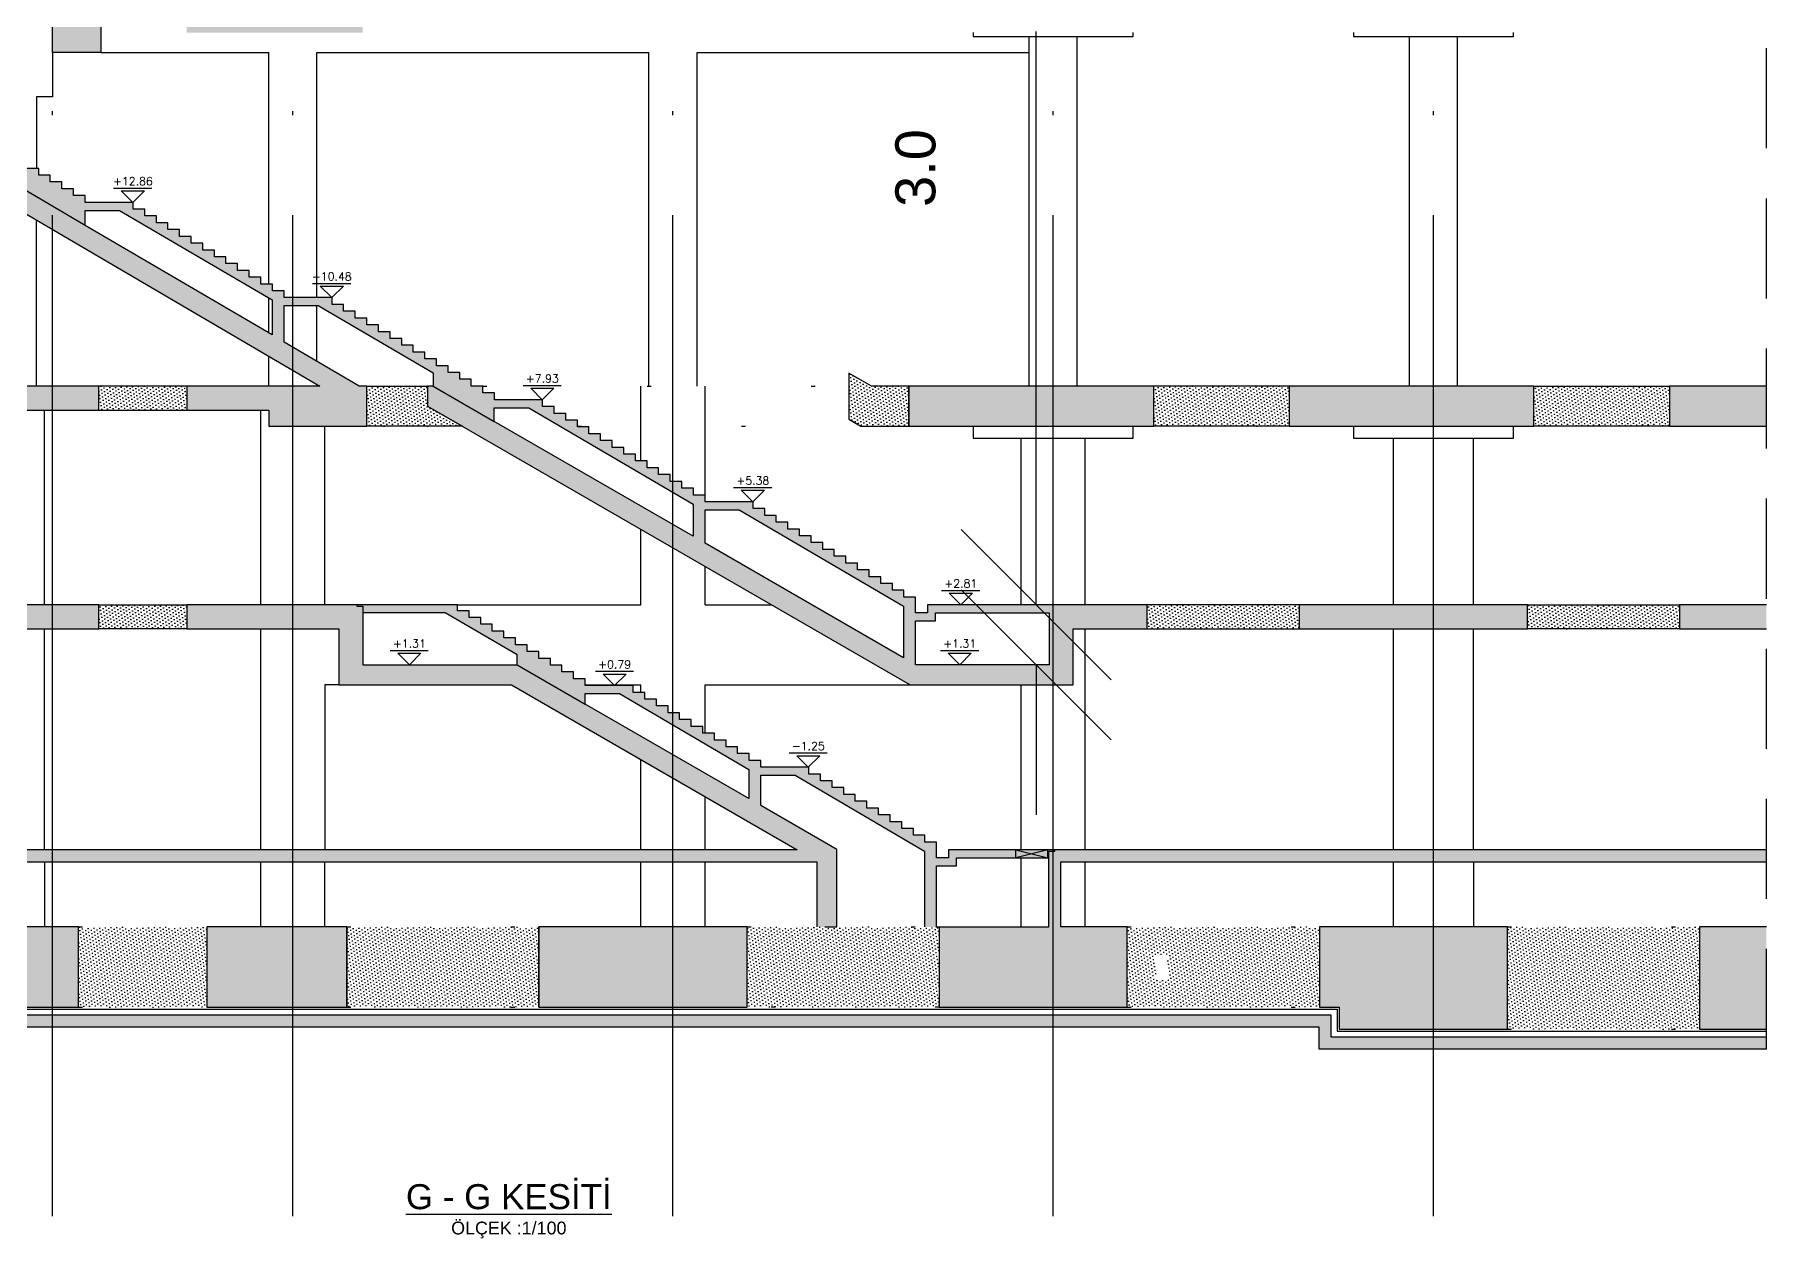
# Model space of a CAD drawing. Header units: millimetres. Extents: x 400408 to 401352, y 4543980 to 4544157.
# Drawn here: x 401145.41 to 401188.68, y 4544016.7 to 4544046.77 of the extents above; entities that cross this region are included whole.
import ezdxf
from ezdxf.enums import TextEntityAlignment as Align

# ---------------------------------------------------------------- set-up
doc = ezdxf.new("R2010")
doc.units = ezdxf.units.MM
for name, pattern in [('AKS', [3, 2.5, -0.25, 0, -0.25]), ('CIZGI', [0.4, 0.25, -0.15]), ('CONTINU', [0]), ('Dot', [4, 0, -4]), ('HIDDEN', [0.375, 0.25, -0.125])]:
    doc.linetypes.add(name, pattern=pattern)
for name, color, linetype in [('aks prota', 2, 'AKS'), ('görünüş prota', 4, 'Continuous'), ('kesik prota', 2, 'CIZGI'), ('kesit prota', 1, 'Continuous'), ('kesit tarama prota', 252, 'Continuous'), ('kot prota', 4, 'Continuous'), ('PRT-CST-rc_level', 6, 'Continuous'), ('PRT-CST-rc_levermark', 4, 'Continuous'), ('st_s_ölçü', 4, 'Continuous'), ('t35 prota', 3, 'Continuous'), ('temel prota', 6, 'Continuous'), ('tplan prota', 7, 'Continuous'), ('ölçü prota', 4, 'Continuous')]:
    doc.layers.add(name, color=color, linetype=linetype)
doc.styles.add('Arial', font='Arial.ttf')
doc.styles.add('OLCU', font='romanstw.shx')
doc.styles.get("Standard").update_dxf_attribs({"font": 'Arial.ttf'})
doc.dimstyles.new('1-100', dxfattribs={"dimscale": 0.5, "dimtxt": 2, "dimasz": 7.5, "dimexe": 3, "dimexo": 5, "dimgap": 5, "dimtad": 3, "dimdec": 1, "dimlfac": 2, "dimzin": 9, "dimdsep": 46, "dimtxsty": 'Standard', "dimblk": 'OBLIQUE', "dimcen": 0.09, "dimclrd": 3, "dimclre": 3, "dimclrt": 1, "dimadec": 3, "dimazin": 0, "dimtfac": 1, "dimtdec": 1, "dimtofl": 0, "dimtmove": 0, "dimatfit": 3, "dimfxl": 4, "dimtolj": 1, "dimtzin": 0, "dimarcsym": 0})
pattern_1 = [(36, (401030.68156, 4543716.28813), (-0.014547592, 0.087543451), [0, -0.079375])]
pattern_2 = [(36, (401010.08368, 4544181.22053), (-0.014547592, 0.08754345), [0, -0.079375])]

# ---------------------------------------------------------------- blocks, each defined once
blk = doc.blocks.new('KOTK5')
at = {"layer": 'PRT-CST-rc_levermark'}
blk.add_line((217, 160), (-213, 160), dxfattribs=at)
blk.add_lwpolyline([(130, 130), (-130, 130), (0, 0)], close=True, dxfattribs=at)
at = {"layer": 'PRT-CST-rc_level', "style": 'OLCU'}
blk.add_attdef('000.00', text='', height=90, dxfattribs=at).set_placement((0, 193), align=Align.CENTER)
blk = doc.blocks.new('_Oblique')
at = {"layer": 'st_s_ölçü', "lineweight": -2}
blk.add_line((-0.5, -0.5), (0.5, 0.5), dxfattribs=at)
blk = doc.blocks.new('*D19')
at = {"layer": 'DEFPOINTS', "color": 0, "transparency": 16777216}
for p in [(401170.439, 4544032.53), (401170.761, 4544032.53), (401170.761, 4544031.03)]:
    blk.add_point(p, dxfattribs=at)
at = {"layer": 'temel prota', "color": 3, "lineweight": -2, "transparency": 16777216}
for p, q in [((401170.439, 4544032.53), (401170.439, 4544046.846)), ((401170.439, 4544032.53), (401168.939, 4544032.53)), ((401170.439, 4544031.03), (401168.939, 4544031.03)), ((401170.439, 4544031.03), (401170.439, 4544027.28))]:
    blk.add_line(p, q, dxfattribs=at)
at = {"layer": 'temel prota', "color": 3, "lineweight": -2, "transparency": 16777216, "xscale": 3.75, "yscale": 3.75, "zscale": 3.75}
for p, rotation in [((401170.439, 4544032.53), 270), ((401170.439, 4544031.03), 90)]:
    blk.add_blockref('_Oblique', p, dxfattribs=dict(at, rotation=rotation))
at = {"layer": 'temel prota', "color": 1, "transparency": 16777216, "insert": (401167.428, 4544043.438), "char_height": 1, "attachment_point": 5, "rotation": 90}
blk.add_mtext('\\A1;3.0', dxfattribs=at)

msp = doc.modelspace()

# ---------------------------------------------------------------- hatches: boundary and pattern name
at = {"layer": 'kesit tarama prota'}
h = msp.add_hatch(color=256, dxfattribs=at)
h.dxf.hatch_style = 1
h.paths.add_polyline_path([(401132.615, 4544037.39), (401147.015, 4544037.39), (401147.015, 4544037.99), (401132.115, 4544037.99), (401132.115, 4544046.82), (401136.648, 4544046.82), (401136.648, 4544045.22), (401140.205, 4544045.22), (401152.538, 4544037.99), (401149.215, 4544037.99), (401149.215, 4544037.39), (401151.265, 4544037.39), (401151.265, 4544036.988), (401153.713, 4544036.988), (401153.713, 4544037.99), (401153.527, 4544037.99), (401151.646, 4544039.092), (401151.646, 4544040), (401152.502, 4544040), (401155.369, 4544038.319), (401155.369, 4544037.989), (401155.233, 4544037.989), (401155.233, 4544037.49), (401167.289, 4544030.53), (401171.361, 4544030.53), (401171.361, 4544031.93), (401173.215, 4544031.93), (401173.215, 4544032.53), (401167.726, 4544032.53), (401167.726, 4544032.33), (401167.426, 4544032.33), (401167.426, 4544032.72), (401167.136, 4544032.72), (401167.136, 4544032.89), (401166.846, 4544032.89), (401166.846, 4544033.06), (401166.556, 4544033.06), (401166.556, 4544033.23), (401166.266, 4544033.23), (401166.266, 4544033.4), (401165.976, 4544033.4), (401165.976, 4544033.57), (401165.686, 4544033.57), (401165.686, 4544033.74), (401165.396, 4544033.74), (401165.396, 4544033.91), (401165.106, 4544033.91), (401165.106, 4544034.08), (401164.816, 4544034.08), (401164.816, 4544034.25), (401164.526, 4544034.25), (401164.526, 4544034.42), (401164.236, 4544034.42), (401164.236, 4544034.59), (401163.946, 4544034.59), (401163.946, 4544034.76), (401163.656, 4544034.76), (401163.656, 4544034.93), (401163.366, 4544034.93), (401163.366, 4544035.1), (401162.166, 4544035.1), (401162.166, 4544035.27), (401161.876, 4544035.27), (401161.876, 4544035.44), (401161.586, 4544035.44), (401161.586, 4544035.61), (401161.296, 4544035.61), (401161.296, 4544035.78), (401161.006, 4544035.78), (401161.006, 4544035.95), (401160.716, 4544035.95), (401160.716, 4544036.12), (401160.426, 4544036.12), (401160.426, 4544036.29), (401160.136, 4544036.29), (401160.136, 4544036.46), (401159.846, 4544036.46), (401159.846, 4544036.63), (401159.556, 4544036.63), (401159.556, 4544036.8), (401159.266, 4544036.8), (401159.266, 4544036.97), (401158.976, 4544036.97), (401158.976, 4544037.14), (401158.686, 4544037.14), (401158.686, 4544037.31), (401158.396, 4544037.31), (401158.396, 4544037.48), (401158.106, 4544037.48), (401158.106, 4544037.65), (401156.906, 4544037.65), (401156.906, 4544037.82), (401156.616, 4544037.82), (401156.616, 4544037.99), (401156.326, 4544037.99), (401156.326, 4544038.16), (401156.036, 4544038.16), (401156.036, 4544038.33), (401155.746, 4544038.33), (401155.746, 4544038.5), (401155.456, 4544038.5), (401155.456, 4544038.67), (401155.166, 4544038.67), (401155.166, 4544038.84), (401154.876, 4544038.84), (401154.876, 4544039.01), (401154.586, 4544039.01), (401154.586, 4544039.18), (401154.296, 4544039.18), (401154.296, 4544039.35), (401154.006, 4544039.35), (401154.006, 4544039.52), (401153.716, 4544039.52), (401153.716, 4544039.69), (401153.426, 4544039.69), (401153.426, 4544039.86), (401153.136, 4544039.86), (401153.136, 4544040.03), (401152.846, 4544040.03), (401152.846, 4544040.2), (401151.646, 4544040.2), (401151.646, 4544040.37), (401151.356, 4544040.37), (401151.356, 4544040.54), (401151.066, 4544040.54), (401151.066, 4544040.71), (401150.776, 4544040.71), (401150.776, 4544040.88), (401150.486, 4544040.88), (401150.486, 4544041.05), (401150.196, 4544041.05), (401150.196, 4544041.22), (401149.906, 4544041.22), (401149.906, 4544041.39), (401149.616, 4544041.39), (401149.616, 4544041.56), (401149.326, 4544041.56), (401149.326, 4544041.73), (401149.036, 4544041.73), (401149.036, 4544041.9), (401148.746, 4544041.9), (401148.746, 4544042.07), (401148.456, 4544042.07), (401148.456, 4544042.24), (401148.166, 4544042.24), (401148.166, 4544042.41), (401147.876, 4544042.41), (401147.876, 4544042.58), (401146.676, 4544042.58), (401146.676, 4544042.75), (401146.386, 4544042.75), (401146.386, 4544042.92), (401146.096, 4544042.92), (401146.096, 4544043.09), (401145.806, 4544043.09), (401145.806, 4544043.26), (401145.516, 4544043.26), (401145.516, 4544043.43), (401145.226, 4544043.43), (401145.226, 4544043.6), (401144.936, 4544043.6), (401144.936, 4544043.77), (401144.646, 4544043.77), (401144.646, 4544043.94), (401144.356, 4544043.94), (401144.356, 4544044.11), (401144.066, 4544044.11), (401144.066, 4544044.28), (401143.776, 4544044.28), (401143.776, 4544044.45), (401143.486, 4544044.45), (401143.486, 4544044.62), (401143.196, 4544044.62), (401143.196, 4544044.79), (401142.906, 4544044.79), (401142.906, 4544044.96), (401141.706, 4544044.96), (401141.706, 4544045.13), (401141.416, 4544045.13), (401141.416, 4544045.3), (401141.126, 4544045.3), (401141.126, 4544045.47), (401140.836, 4544045.47), (401140.836, 4544045.64), (401140.546, 4544045.64), (401140.546, 4544045.81), (401140.256, 4544045.81), (401140.256, 4544045.98), (401139.966, 4544045.98), (401139.966, 4544046.15), (401139.676, 4544046.15), (401139.676, 4544046.32), (401139.386, 4544046.32), (401139.386, 4544046.49), (401139.096, 4544046.49), (401139.096, 4544046.66), (401138.806, 4544046.66), (401138.806, 4544046.83), (401138.516, 4544046.83), (401138.516, 4544047), (401138.226, 4544047), (401138.226, 4544047.17), (401137.936, 4544047.17), (401137.936, 4544047.32), (401132.115, 4544047.32), (401132.115, 4544053.28), (401147.015, 4544053.28), (401147.015, 4544053.78), (401130.215, 4544053.78), (401130.215, 4544053.28), (401130.615, 4544053.28), (401130.615, 4544022.48), (401146.515, 4544022.48), (401146.515, 4544024.48), (401132.615, 4544024.48), (401132.615, 4544026.11), (401164.957, 4544026.11), (401164.957, 4544024.48), (401165.457, 4544024.48), (401165.457, 4544026.418), (401163.561, 4544027.512), (401163.561, 4544028.27), (401164.417, 4544028.27), (401167.651, 4544026.374), (401167.651, 4544024.48), (401167.951, 4544024.48), (401167.951, 4544026.01), (401168.446, 4544026.01), (401168.446, 4544026.21), (401170.757, 4544026.21), (401170.757, 4544024.48), (401168.015, 4544024.48), (401168.015, 4544022.48), (401172.715, 4544022.48), (401172.715, 4544024.48), (401171.057, 4544024.48), (401171.057, 4544026.11), (401188.684, 4544026.11), (401188.684, 4544026.41), (401168.246, 4544026.41), (401168.246, 4544026.21), (401167.951, 4544026.21), (401167.951, 4544026.6), (401167.661, 4544026.6), (401167.661, 4544026.77), (401167.371, 4544026.77), (401167.371, 4544026.94), (401167.081, 4544026.94), (401167.081, 4544027.11), (401166.791, 4544027.11), (401166.791, 4544027.28), (401166.501, 4544027.28), (401166.501, 4544027.45), (401166.211, 4544027.45), (401166.211, 4544027.62), (401165.921, 4544027.62), (401165.921, 4544027.79), (401165.631, 4544027.79), (401165.631, 4544027.96), (401165.341, 4544027.96), (401165.341, 4544028.13), (401165.051, 4544028.13), (401165.051, 4544028.3), (401164.761, 4544028.3), (401164.761, 4544028.47), (401163.561, 4544028.47), (401163.561, 4544028.64), (401163.271, 4544028.64), (401163.271, 4544028.81), (401162.981, 4544028.81), (401162.981, 4544028.98), (401162.691, 4544028.98), (401162.691, 4544029.15), (401162.401, 4544029.15), (401162.401, 4544029.32), (401162.111, 4544029.32), (401162.111, 4544029.49), (401161.821, 4544029.49), (401161.821, 4544029.66), (401161.531, 4544029.66), (401161.531, 4544029.83), (401161.241, 4544029.83), (401161.241, 4544030), (401160.951, 4544030), (401160.951, 4544030.17), (401160.661, 4544030.17), (401160.661, 4544030.34), (401160.371, 4544030.34), (401160.371, 4544030.51), (401159.171, 4544030.51), (401159.171, 4544030.68), (401158.881, 4544030.68), (401158.881, 4544030.85), (401158.591, 4544030.85), (401158.591, 4544031.02), (401158.301, 4544031.02), (401158.301, 4544031.19), (401158.011, 4544031.19), (401158.011, 4544031.36), (401157.721, 4544031.36), (401157.721, 4544031.53), (401157.431, 4544031.53), (401157.431, 4544031.7), (401157.141, 4544031.7), (401157.141, 4544031.87), (401156.851, 4544031.87), (401156.851, 4544032.04), (401156.561, 4544032.04), (401156.561, 4544032.21), (401156.271, 4544032.21), (401156.271, 4544032.38), (401155.981, 4544032.38), (401155.981, 4544032.53), (401149.215, 4544032.53), (401149.215, 4544031.93), (401153.015, 4544031.93), (401153.015, 4544030.53), (401157.334, 4544030.53), (401164.471, 4544026.41), (401132.615, 4544026.41), (401132.615, 4544031.93), (401147.015, 4544031.93), (401147.015, 4544032.53), (401132.615, 4544032.53)])
h.paths.add_polyline_path([(401137.148, 4544045.72), (401137.148, 4544047.12), (401137.626, 4544047.12), (401140.014, 4544045.72)], flags=16)
h.paths.add_polyline_path([(401146.676, 4544042.006), (401146.676, 4544042.38), (401147.532, 4544042.38), (401151.346, 4544040.144), (401151.346, 4544039.268)], flags=16)
h.paths.add_polyline_path([(401153.615, 4544032.33), (401155.671, 4544032.33), (401157.468, 4544031.276), (401157.468, 4544031.03), (401153.615, 4544031.03)], flags=16)
h.paths.add_polyline_path([(401156.896, 4544037.107), (401156.896, 4544037.45), (401157.762, 4544037.45), (401161.866, 4544035.044), (401161.866, 4544034.238)], flags=16)
h.paths.add_polyline_path([(401159.171, 4544030.31), (401160.027, 4544030.31), (401163.261, 4544028.414), (401163.261, 4544027.686), (401159.171, 4544030.047)], flags=16)
h.paths.add_polyline_path([(401162.166, 4544034.9), (401163.022, 4544034.9), (401167.126, 4544032.494), (401167.126, 4544031.201), (401162.166, 4544034.065)], flags=16)
h.paths.add_polyline_path([(401167.426, 4544032.13), (401167.926, 4544032.13), (401167.926, 4544032.33), (401170.761, 4544032.33), (401170.761, 4544031.03), (401167.426, 4544031.03)], flags=16)
h = msp.add_hatch(color=256, dxfattribs=at)
h.dxf.hatch_style = 1
h.paths.add_polyline_path([(401145.865, 4544047.32), (401147.065, 4544047.32), (401147.065, 4544046.32), (401145.865, 4544046.32)])
h.paths.add_polyline_path([(401153.615, 4544047.32), (401149.215, 4544047.32), (401149.215, 4544046.82), (401153.615, 4544046.82)])
h = msp.add_hatch(dxfattribs=at)
h.set_pattern_fill('DOTS', color=2, scale=0.05, angle=36)
h.set_pattern_definition([(36, (401021.16805, 4543716.28813), (-0.014547592, 0.087543451), [0, -0.079375])])
h.paths.add_polyline_path([(401167.261, 4544037.99), (401166.325, 4544037.99), (401165.758, 4544038.317), (401165.758, 4544037.99), (401165.758, 4544037.163), (401166.057, 4544036.99), (401167.261, 4544036.99)])
h = msp.add_hatch(dxfattribs=at)
h.set_pattern_fill('DOTS', color=2, scale=0.05, angle=36)
h.set_pattern_definition(pattern_1)
h.paths.add_polyline_path([(401149.215, 4544037.99), (401147.015, 4544037.99), (401147.015, 4544037.39), (401149.215, 4544037.39)])
h = msp.add_hatch(dxfattribs=at)
h.set_pattern_fill('DOTS', color=2, scale=0.05, angle=36)
h.set_pattern_definition([(36, (401037.3794, 4543716.28813), (-0.014547592, 0.087543451), [0, -0.079375])])
h.paths.add_polyline_path([(401155.233, 4544037.49), (401155.233, 4544037.988), (401153.713, 4544037.99), (401153.713, 4544036.988), (401156.102, 4544036.988)])
h = msp.add_hatch(color=256, dxfattribs=at)
h.dxf.hatch_style = 1
h.paths.add_polyline_path([(401173.377, 4544037.99), (401167.261, 4544037.99), (401167.261, 4544036.99), (401173.377, 4544036.99)])
h = msp.add_hatch(dxfattribs=at)
h.set_pattern_fill('DOTS', color=2, scale=0.05, angle=36)
h.set_pattern_definition(pattern_1)
h.paths.add_polyline_path([(401176.761, 4544037.99), (401173.377, 4544037.99), (401173.377, 4544036.99), (401176.761, 4544036.99)])
h = msp.add_hatch(color=256, dxfattribs=at)
h.dxf.hatch_style = 1
h.paths.add_polyline_path([(401182.877, 4544037.99), (401176.761, 4544037.99), (401176.761, 4544036.99), (401182.877, 4544036.99)])
h = msp.add_hatch(dxfattribs=at)
h.set_pattern_fill('DOTS', color=2, scale=0.05, angle=36)
h.set_pattern_definition(pattern_1)
h.paths.add_polyline_path([(401186.261, 4544037.99), (401182.877, 4544037.99), (401182.877, 4544036.99), (401186.261, 4544036.99)])
h = msp.add_hatch(color=256, dxfattribs=at)
h.dxf.hatch_style = 1
h.paths.add_polyline_path([(401188.684, 4544037.99), (401186.261, 4544037.99), (401186.261, 4544036.99), (401188.684, 4544036.99)])
h = msp.add_hatch(dxfattribs=at)
h.set_pattern_fill('DOTS', color=2, scale=0.05, angle=36)
h.set_pattern_definition(pattern_1)
h.paths.add_polyline_path([(401149.215, 4544032.53), (401147.015, 4544032.53), (401147.015, 4544031.93), (401149.215, 4544031.93)])
h = msp.add_hatch(dxfattribs=at)
h.set_pattern_fill('DOTS', color=2, scale=0.05, angle=36)
h.set_pattern_definition(pattern_1)
h.paths.add_polyline_path([(401177.015, 4544032.53), (401173.215, 4544032.53), (401173.215, 4544031.93), (401177.015, 4544031.93)])
h = msp.add_hatch(color=256, dxfattribs=at)
h.dxf.hatch_style = 1
h.paths.add_polyline_path([(401182.715, 4544032.53), (401177.015, 4544032.53), (401177.015, 4544031.93), (401182.715, 4544031.93)])
h = msp.add_hatch(dxfattribs=at)
h.set_pattern_fill('DOTS', color=2, scale=0.05, angle=36)
h.set_pattern_definition(pattern_1)
h.paths.add_polyline_path([(401186.515, 4544032.53), (401182.715, 4544032.53), (401182.715, 4544031.93), (401186.515, 4544031.93)])
h = msp.add_hatch(color=256, dxfattribs=at)
h.dxf.hatch_style = 1
h.paths.add_polyline_path([(401188.684, 4544032.53), (401186.515, 4544032.53), (401186.515, 4544031.93), (401188.684, 4544031.93)])
h = msp.add_hatch(dxfattribs=at)
h.set_pattern_fill('DOTS', color=2, scale=0.05, angle=36)
h.set_pattern_definition(pattern_2)
h.paths.add_polyline_path([(401149.715, 4544024.48), (401146.515, 4544024.48), (401146.515, 4544022.48), (401149.715, 4544022.48)])
h = msp.add_hatch(color=256, dxfattribs=at)
h.dxf.hatch_style = 1
h.paths.add_polyline_path([(401153.215, 4544024.48), (401149.715, 4544024.48), (401149.715, 4544022.48), (401153.215, 4544022.48)], flags=17)
h = msp.add_hatch(dxfattribs=at)
h.set_pattern_fill('DOTS', color=2, scale=0.05, angle=36)
h.set_pattern_definition(pattern_2)
h.paths.add_polyline_path([(401158.015, 4544024.48), (401153.215, 4544024.48), (401153.215, 4544022.48), (401158.015, 4544022.48)])
h = msp.add_hatch(color=256, dxfattribs=at)
h.dxf.hatch_style = 1
h.paths.add_polyline_path([(401163.215, 4544024.48), (401158.015, 4544024.48), (401158.015, 4544022.48), (401163.215, 4544022.48)])
h = msp.add_hatch(dxfattribs=at)
h.set_pattern_fill('DOTS', color=2, scale=0.05, angle=36)
h.set_pattern_definition(pattern_2)
h.paths.add_polyline_path([(401168.015, 4544024.48), (401163.215, 4544024.48), (401163.215, 4544022.48), (401168.015, 4544022.48)])
h = msp.add_hatch(dxfattribs=at)
h.set_pattern_fill('DOTS', color=2, scale=0.05, angle=36)
h.set_pattern_definition(pattern_2)
h.paths.add_polyline_path([(401177.515, 4544024.48), (401172.715, 4544024.48), (401172.715, 4544022.48), (401177.515, 4544022.48)])
h.paths.add_polyline_path([(401173.727, 4544023.173), (401173.727, 4544023.787), (401173.427, 4544023.787), (401173.427, 4544023.173)], flags=16)
h = msp.add_hatch(color=256, dxfattribs=at)
h.dxf.hatch_style = 1
h.paths.add_polyline_path([(401182.215, 4544024.48), (401177.515, 4544024.48), (401177.515, 4544022.48), (401178.007, 4544022.48), (401178.007, 4544021.93), (401182.215, 4544021.93)])
h = msp.add_hatch(dxfattribs=at)
h.set_pattern_fill('DOTS', color=2, scale=0.05, angle=36)
h.set_pattern_definition(pattern_2)
h.paths.add_polyline_path([(401187.015, 4544024.48), (401182.215, 4544024.48), (401182.215, 4544021.93), (401187.015, 4544021.93)])
h = msp.add_hatch(color=256, dxfattribs=at)
h.dxf.hatch_style = 1
h.paths.add_polyline_path([(401188.684, 4544024.48), (401187.015, 4544024.48), (401187.015, 4544021.93), (401188.684, 4544021.93)])
h = msp.add_hatch(dxfattribs=at)
h.set_pattern_fill('AR-CONC', color=253, scale=0.001)
h.set_pattern_definition([(50, (401010.08368, 4544181.22053), (0.18218467, -0.01593909), [0.01905, -0.20955]), (355, (401010.08368, 4544181.22053), (-0.03524342, 0.19105685), [0.01524, -0.16764058]), (100.451445, (401010.09887, 4544181.2192), (0.14694125, 0.17511775), [0.01619001, -0.17809024]), (46.1842, (401010.08368, 4544181.27133), (0.27107904, -0.04204233), [0.028575, -0.314325]), (96.63556, (401010.10627, 4544181.26783), (0.23740413, 0.24742612), [0.02428502, -0.2671356]), (351.18415, (401010.08368, 4544181.27133), (0.23740413, 0.24742612), [0.02285997, -0.25145973]), (21, (401010.10908, 4544181.25863), (0.15161439, -0.1022652), [0.01905, -0.20955]), (326, (401010.10908, 4544181.25863), (0.06180203, 0.18418797), [0.01524, -0.16764]), (71.451445, (401010.12172, 4544181.25011), (0.21341642, 0.08192277), [0.01619001, -0.17808994]), (37.5, (401010.083684, 4544181.220534), (0.003088603, 0.084555039), [0, -0.165608, 0, -0.17018, 0, -0.168275]), (7.5, (401010.08368, 4544181.22053), (0.066819663, 0.100180575), [0, -0.097028, 0, -0.161798, 0, -0.064135]), (327.5, (401010.02704, 4544181.220534), (0.135590595, -0.005728744), [0, -0.0635, 0, -0.19812, 0, -0.26289]), (317.5, (401010.00164, 4544181.22053), (0.14812918, 0.02542649), [0, -0.08255, 0, -0.131572, 0, -0.18669])])
h.paths.add_polyline_path([(401177.807, 4544022.28), (401129.815, 4544022.28), (401129.815, 4544021.98), (401177.507, 4544021.98), (401177.507, 4544021.43), (401188.684, 4544021.43), (401188.684, 4544021.73), (401177.807, 4544021.73)])

# ---------------------------------------------------------------- linework, layer by layer
at = {"layer": 'aks prota', "ltscale": 10}
for p, q in [((401145.865, 4544017.258), (401145.865, 4544067.181)), ((401151.865, 4544017.258), (401151.865, 4544067.181)), ((401161.365, 4544017.258), (401161.365, 4544067.181)), ((401170.865, 4544017.258), (401170.865, 4544067.181)), ((401180.365, 4544017.258), (401180.365, 4544067.181))]:
    msp.add_line(p, q, dxfattribs=at)
at = {"layer": 'görünüş prota'}
for p, q in [((401170.264, 4544037.99), (401170.264, 4544046.72)), ((401171.464, 4544037.99), (401171.464, 4544046.72)), ((401179.765, 4544037.99), (401179.765, 4544046.72)), ((401180.965, 4544037.99), (401180.965, 4544046.72)), ((401151.265, 4544040.54), (401151.265, 4544046.32)), ((401152.465, 4544040.2), (401152.465, 4544046.32)), ((401160.765, 4544037.989), (401160.765, 4544046.32)), ((401161.965, 4544037.989), (401161.965, 4544046.32)), ((401145.465, 4544037.99), (401145.465, 4544042.136)), ((401151.265, 4544039.316), (401151.265, 4544040.191)), ((401152.465, 4544038.612), (401152.465, 4544040)), ((401151.265, 4544037.99), (401151.265, 4544038.736)), ((401160.565, 4544036.12), (401160.565, 4544037.989)), ((401162.165, 4544035.27), (401162.165, 4544037.989)), ((401145.665, 4544032.53), (401145.665, 4544037.39)), ((401151.065, 4544032.53), (401151.064, 4544037.39)), ((401152.665, 4544032.53), (401152.664, 4544036.988)), ((401170.065, 4544032.53), (401170.065, 4544036.69)), ((401171.665, 4544032.53), (401171.665, 4544036.69)), ((401179.365, 4544032.53), (401179.365, 4544036.69)), ((401181.365, 4544032.53), (401181.365, 4544036.69)), ((401160.565, 4544032.53), (401160.565, 4544034.412)), ((401162.165, 4544032.53), (401162.165, 4544033.488)), ((401145.665, 4544026.41), (401145.665, 4544031.93)), ((401151.065, 4544026.41), (401151.065, 4544031.93)), ((401171.665, 4544026.41), (401171.665, 4544031.93)), ((401179.365, 4544026.41), (401179.365, 4544031.93)), ((401181.365, 4544026.41), (401181.365, 4544031.93)), ((401160.565, 4544030.34), (401160.565, 4544030.53)), ((401162.165, 4544029.32), (401162.165, 4544030.53)), ((401170.065, 4544026.41), (401170.065, 4544030.53)), ((401160.565, 4544026.41), (401160.565, 4544028.665)), ((401162.165, 4544026.41), (401162.165, 4544027.741)), ((401145.665, 4544026.11), (401145.665, 4544024.48)), ((401151.065, 4544024.48), (401151.065, 4544026.11)), ((401152.665, 4544024.48), (401152.665, 4544026.11)), ((401160.565, 4544024.48), (401160.565, 4544026.11)), ((401162.165, 4544024.48), (401162.165, 4544026.11)), ((401170.065, 4544024.48), (401170.065, 4544026.21)), ((401171.665, 4544024.48), (401171.665, 4544026.11)), ((401179.365, 4544024.48), (401179.365, 4544026.11)), ((401181.365, 4544026.11), (401181.365, 4544024.48))]:
    msp.add_line(p, q, dxfattribs=at)
for points in [[(401168.864, 4544046.82), (401168.864, 4544046.72), (401172.864, 4544046.72), (401172.864, 4544046.82)], [(401178.365, 4544046.82), (401178.365, 4544046.72), (401182.365, 4544046.72), (401182.365, 4544046.82)], [(401167.311, 4544037.99), (401166.325, 4544037.99), (401165.758, 4544038.317), (401165.758, 4544037.163), (401166.057, 4544036.99), (401167.261, 4544036.99), (401167.261, 4544037.99)], [(401149.215, 4544037.99), (401147.015, 4544037.99)], [(401153.713, 4544037.99), (401155.233, 4544037.988), (401155.233, 4544037.49), (401156.102, 4544036.988), (401153.713, 4544036.988)], [(401176.761, 4544037.99), (401173.377, 4544037.99)], [(401182.877, 4544037.99), (401186.261, 4544037.99)], [(401147.015, 4544037.39), (401149.215, 4544037.39)], [(401176.761, 4544036.99), (401173.377, 4544036.99)], [(401186.261, 4544036.99), (401182.877, 4544036.99)], [(401147.015, 4544032.53), (401149.215, 4544032.53)], [(401177.015, 4544032.53), (401173.215, 4544032.53)], [(401182.715, 4544032.53), (401186.515, 4544032.53)], [(401149.215, 4544031.93), (401147.015, 4544031.93)], [(401173.215, 4544031.93), (401177.015, 4544031.93)], [(401186.515, 4544031.93), (401182.715, 4544031.93)], [(401188.684, 4544021.73), (401177.807, 4544021.73), (401177.807, 4544022.28), (401129.815, 4544022.28)], [(401188.684, 4544021.43), (401177.507, 4544021.43), (401177.507, 4544021.98), (401129.815, 4544021.98)]]:
    msp.add_lwpolyline(points, dxfattribs=at)
at = {"layer": 'görünüş prota', "color": 4, "linetype": 'Dot'}
for points in [[(401156.616, 4544037.985), (401165.758, 4544037.989)], [(401158.976, 4544036.989), (401166.325, 4544036.99)], [(401146.515, 4544024.48), (401149.715, 4544024.48)], [(401153.215, 4544024.48), (401158.115, 4544024.48)], [(401163.215, 4544024.48), (401167.936, 4544024.48)], [(401172.715, 4544024.48), (401177.515, 4544024.48)], [(401182.215, 4544024.48), (401187.015, 4544024.48)], [(401146.515, 4544022.48), (401149.715, 4544022.48)], [(401153.215, 4544022.48), (401158.115, 4544022.48)], [(401168.015, 4544022.48), (401163.215, 4544022.48)], [(401172.715, 4544022.48), (401177.515, 4544022.48)], [(401182.215, 4544021.93), (401187.015, 4544021.93)]]:
    msp.add_lwpolyline(points, dxfattribs=at)
at = {"layer": 'kesik prota', "linetype": 'HIDDEN', "ltscale": 10}
msp.add_lwpolyline([(401188.684, 4544021.43), (401188.684, 4544061.08)], dxfattribs=at)
at = {"layer": 'kesik prota', "ltscale": 10}
for points in [[(401146.676, 4544042.006), (401140.34, 4544045.72), (401140.014, 4544045.72)], [(401155.369, 4544037.989), (401156.896, 4544037.107)], [(401153.468, 4544032.53), (401153.469, 4544032.49), (401153.615, 4544032.49), (401153.615, 4544032.33)], [(401157.468, 4544031.03), (401159.171, 4544030.047)], [(401169.933, 4544026.41), (401170.733, 4544026.21), (401170.733, 4544026.41), (401169.933, 4544026.21), (401169.933, 4544026.41)], [(401170.757, 4544026.21), (401170.757, 4544026.37), (401170.902, 4544026.37), (401170.902, 4544026.41)]]:
    msp.add_lwpolyline(points, dxfattribs=at)
at = {"layer": 'kesit prota'}
msp.add_line((401159.171, 4544030.047), (401159.171, 4544030.31), dxfattribs=at)
at = {"layer": 'kesit prota', "color": 1}
for p, q in [((401170.757, 4544024.48), (401170.757, 4544026.21)), ((401171.057, 4544026.11), (401188.684, 4544026.11)), ((401171.057, 4544024.48), (401171.057, 4544026.11)), ((401153.215, 4544024.48), (401153.215, 4544022.48)), ((401158.015, 4544022.48), (401158.015, 4544024.48)), ((401167.936, 4544024.48), (401170.757, 4544024.48))]:
    msp.add_line(p, q, dxfattribs=at)
at = {"layer": 'kesit prota'}
for points in [[(401145.865, 4544047.32), (401147.065, 4544047.32), (401147.065, 4544046.32), (401145.865, 4544046.32)], [(401146.676, 4544042.38), (401147.532, 4544042.38), (401151.346, 4544040.144), (401151.346, 4544039.268), (401146.676, 4544042.006)], [(401156.896, 4544037.45), (401157.762, 4544037.45), (401161.866, 4544035.044), (401161.866, 4544034.238), (401156.896, 4544037.107)]]:
    msp.add_lwpolyline(points, close=True, dxfattribs=at)
at = {"layer": 'kesit prota', "color": 1}
for points in [[(401132.115, 4544037.99), (401132.115, 4544046.82), (401136.648, 4544046.82), (401136.648, 4544045.22), (401140.205, 4544045.22), (401152.538, 4544037.99), (401149.215, 4544037.99), (401149.215, 4544037.39), (401151.265, 4544037.39), (401151.265, 4544036.988), (401153.713, 4544036.988)], [(401153.713, 4544036.988), (401153.713, 4544037.99), (401153.527, 4544037.99), (401151.646, 4544039.092), (401151.646, 4544040), (401152.502, 4544040), (401155.369, 4544038.319), (401155.369, 4544037.989), (401155.233, 4544037.989), (401155.233, 4544037.49), (401167.289, 4544030.53), (401171.361, 4544030.53), (401171.361, 4544031.93), (401173.215, 4544031.93), (401173.215, 4544032.53), (401167.726, 4544032.53), (401167.726, 4544032.33), (401167.426, 4544032.33), (401167.426, 4544032.72), (401167.136, 4544032.72), (401167.136, 4544032.89), (401166.846, 4544032.89), (401166.846, 4544033.06), (401166.556, 4544033.06), (401166.556, 4544033.23), (401166.266, 4544033.23), (401166.266, 4544033.4), (401165.976, 4544033.4), (401165.976, 4544033.57), (401165.686, 4544033.57), (401165.686, 4544033.74), (401165.396, 4544033.74), (401165.396, 4544033.91), (401165.106, 4544033.91), (401165.106, 4544034.08), (401164.816, 4544034.08), (401164.816, 4544034.25), (401164.526, 4544034.25), (401164.526, 4544034.42), (401164.236, 4544034.42), (401164.236, 4544034.59), (401163.946, 4544034.59), (401163.946, 4544034.76), (401163.656, 4544034.76), (401163.656, 4544034.93), (401163.366, 4544034.93), (401163.366, 4544035.1), (401162.166, 4544035.1), (401162.166, 4544035.27), (401161.876, 4544035.27), (401161.876, 4544035.44), (401161.586, 4544035.44), (401161.586, 4544035.61), (401161.296, 4544035.61), (401161.296, 4544035.78), (401161.006, 4544035.78), (401161.006, 4544035.95), (401160.716, 4544035.95), (401160.716, 4544036.12), (401160.426, 4544036.12), (401160.426, 4544036.29), (401160.136, 4544036.29), (401160.136, 4544036.46), (401159.846, 4544036.46), (401159.846, 4544036.63), (401159.556, 4544036.63), (401159.556, 4544036.8), (401159.266, 4544036.8), (401159.266, 4544036.97), (401158.976, 4544036.97), (401158.976, 4544037.14), (401158.686, 4544037.14), (401158.686, 4544037.31), (401158.396, 4544037.31), (401158.396, 4544037.48), (401158.106, 4544037.48), (401158.106, 4544037.65), (401156.906, 4544037.65), (401156.906, 4544037.82), (401156.616, 4544037.82), (401156.616, 4544037.99), (401156.326, 4544037.99), (401156.326, 4544038.16), (401156.036, 4544038.16), (401156.036, 4544038.33), (401155.746, 4544038.33), (401155.746, 4544038.5), (401155.456, 4544038.5), (401155.456, 4544038.67), (401155.166, 4544038.67), (401155.166, 4544038.84), (401154.876, 4544038.84), (401154.876, 4544039.01), (401154.586, 4544039.01), (401154.586, 4544039.18), (401154.296, 4544039.18), (401154.296, 4544039.35), (401154.006, 4544039.35), (401154.006, 4544039.52), (401153.716, 4544039.52), (401153.716, 4544039.69), (401153.426, 4544039.69), (401153.426, 4544039.86), (401153.136, 4544039.86), (401153.136, 4544040.03), (401152.846, 4544040.03), (401152.846, 4544040.2), (401151.646, 4544040.2), (401151.646, 4544040.37), (401151.356, 4544040.37), (401151.356, 4544040.54), (401151.066, 4544040.54), (401151.066, 4544040.71), (401150.776, 4544040.71), (401150.776, 4544040.88), (401150.486, 4544040.88), (401150.486, 4544041.05), (401150.196, 4544041.05), (401150.196, 4544041.22), (401149.906, 4544041.22), (401149.906, 4544041.39), (401149.616, 4544041.39), (401149.616, 4544041.56), (401149.326, 4544041.56), (401149.326, 4544041.73), (401149.036, 4544041.73), (401149.036, 4544041.9), (401148.746, 4544041.9), (401148.746, 4544042.07), (401148.456, 4544042.07), (401148.456, 4544042.24), (401148.166, 4544042.24), (401148.166, 4544042.41), (401147.876, 4544042.41), (401147.876, 4544042.58), (401146.676, 4544042.58), (401146.676, 4544042.75), (401146.386, 4544042.75), (401146.386, 4544042.92), (401146.096, 4544042.92), (401146.096, 4544043.09), (401145.806, 4544043.09), (401145.806, 4544043.26), (401145.516, 4544043.26), (401145.516, 4544043.43), (401145.226, 4544043.43)], [(401132.615, 4544032.53), (401132.615, 4544037.39), (401147.015, 4544037.39), (401147.015, 4544037.99), (401132.115, 4544037.99)], [(401188.684, 4544037.99), (401186.261, 4544037.99), (401186.261, 4544036.99), (401188.684, 4544036.99)], [(401188.684, 4544026.41), (401168.246, 4544026.41), (401168.246, 4544026.21), (401167.951, 4544026.21), (401167.951, 4544026.6), (401167.661, 4544026.6), (401167.661, 4544026.77), (401167.371, 4544026.77), (401167.371, 4544026.94), (401167.081, 4544026.94), (401167.081, 4544027.11), (401166.791, 4544027.11), (401166.791, 4544027.28), (401166.501, 4544027.28), (401166.501, 4544027.45), (401166.211, 4544027.45), (401166.211, 4544027.62), (401165.921, 4544027.62), (401165.921, 4544027.79), (401165.631, 4544027.79), (401165.631, 4544027.96), (401165.341, 4544027.96), (401165.341, 4544028.13), (401165.051, 4544028.13), (401165.051, 4544028.3), (401164.761, 4544028.3), (401164.761, 4544028.47), (401163.561, 4544028.47), (401163.561, 4544028.64), (401163.271, 4544028.64), (401163.271, 4544028.81), (401162.981, 4544028.81), (401162.981, 4544028.98), (401162.691, 4544028.98), (401162.691, 4544029.15), (401162.401, 4544029.15), (401162.401, 4544029.32), (401162.111, 4544029.32), (401162.111, 4544029.49), (401161.821, 4544029.49), (401161.821, 4544029.66), (401161.531, 4544029.66), (401161.531, 4544029.83), (401161.241, 4544029.83), (401161.241, 4544030), (401160.951, 4544030), (401160.951, 4544030.17), (401160.661, 4544030.17), (401160.661, 4544030.34), (401160.371, 4544030.34), (401160.371, 4544030.51), (401159.171, 4544030.51), (401159.171, 4544030.68), (401158.881, 4544030.68), (401158.881, 4544030.85), (401158.591, 4544030.85), (401158.591, 4544031.02), (401158.301, 4544031.02), (401158.301, 4544031.19), (401158.011, 4544031.19), (401158.011, 4544031.36), (401157.721, 4544031.36), (401157.721, 4544031.53), (401157.431, 4544031.53), (401157.431, 4544031.7), (401157.141, 4544031.7), (401157.141, 4544031.87), (401156.851, 4544031.87), (401156.851, 4544032.04), (401156.561, 4544032.04), (401156.561, 4544032.21), (401156.271, 4544032.21), (401156.271, 4544032.38), (401155.981, 4544032.38), (401155.981, 4544032.53), (401149.215, 4544032.53), (401149.215, 4544031.93), (401153.015, 4544031.93), (401153.015, 4544030.53), (401157.334, 4544030.53), (401164.471, 4544026.41), (401132.615, 4544026.41)], [(401132.615, 4544031.93), (401147.015, 4544031.93), (401147.015, 4544032.53), (401132.615, 4544032.53)], [(401188.684, 4544032.53), (401186.515, 4544032.53), (401186.515, 4544031.93), (401188.684, 4544031.93)], [(401159.171, 4544030.31), (401160.027, 4544030.31), (401163.261, 4544028.414), (401163.261, 4544027.686), (401159.171, 4544030.047)], [(401163.561, 4544027.521), (401163.561, 4544028.27)], [(401163.561, 4544028.27), (401164.417, 4544028.27), (401167.651, 4544026.374), (401167.651, 4544024.48)], [(401165.457, 4544024.48), (401165.457, 4544026.418), (401163.561, 4544027.512)], [(401132.615, 4544026.11), (401164.957, 4544026.11), (401164.957, 4544024.48)], [(401167.951, 4544024.48), (401167.951, 4544026.01), (401168.446, 4544026.01), (401168.446, 4544026.21), (401170.757, 4544026.21)], [(401130.615, 4544022.48), (401146.515, 4544022.48), (401146.515, 4544024.48), (401132.615, 4544024.48)], [(401153.215, 4544024.48), (401149.715, 4544024.48), (401149.715, 4544022.48), (401153.215, 4544022.48), (401153.215, 4544024.48)], [(401163.215, 4544024.48), (401158.015, 4544024.48), (401158.015, 4544022.48), (401163.215, 4544022.48), (401163.215, 4544024.48)], [(401167.936, 4544024.48), (401168.015, 4544024.48), (401168.015, 4544022.48), (401172.715, 4544022.48), (401172.715, 4544024.48), (401171.057, 4544024.48)], [(401178.007, 4544021.93), (401182.215, 4544021.93), (401182.215, 4544024.48), (401177.515, 4544024.48), (401177.515, 4544022.48), (401178.007, 4544022.48), (401178.007, 4544021.93)], [(401188.684, 4544024.48), (401187.015, 4544024.48), (401187.015, 4544021.93)], [(401187.015, 4544021.93), (401188.684, 4544021.93)]]:
    msp.add_lwpolyline(points, dxfattribs=at)
for points in [[(401167.261, 4544036.99), (401173.377, 4544036.99), (401173.377, 4544037.99), (401167.261, 4544037.99)], [(401176.761, 4544036.99), (401182.877, 4544036.99), (401182.877, 4544037.99), (401176.761, 4544037.99)], [(401157.468, 4544031.276), (401155.671, 4544032.33), (401153.615, 4544032.33), (401153.615, 4544031.03), (401157.468, 4544031.03)], [(401167.926, 4544032.33), (401170.761, 4544032.33), (401170.761, 4544031.03), (401167.426, 4544031.03), (401167.426, 4544032.13), (401167.926, 4544032.13)], [(401177.015, 4544031.93), (401182.715, 4544031.93), (401182.715, 4544032.53), (401177.015, 4544032.53)]]:
    msp.add_lwpolyline(points, close=True, dxfattribs=at)
at = {"layer": 'kesit prota'}
msp.add_lwpolyline([(401167.126, 4544031.201), (401162.166, 4544034.065), (401162.166, 4544034.9), (401163.022, 4544034.9), (401167.126, 4544032.494), (401167.126, 4544031.201)], dxfattribs=at)
at = {"layer": 'kesit tarama prota'}
msp.add_lwpolyline([(401188.684, 4544026.11), (401188.684, 4544026.41)], dxfattribs=at)
at = {"layer": 'ölçü prota'}
for points in [[(401145.865, 4544046.32), (401145.865, 4544045.22), (401145.465, 4544045.22), (401145.465, 4544043.43)], [(401147.065, 4544046.32), (401151.265, 4544046.32)], [(401152.465, 4544046.32), (401160.765, 4544046.32)], [(401161.965, 4544046.32), (401170.264, 4544046.32)], [(401168.865, 4544036.99), (401168.865, 4544036.69), (401172.865, 4544036.69), (401172.865, 4544036.99)], [(401178.365, 4544036.99), (401178.365, 4544036.69), (401182.365, 4544036.69), (401182.365, 4544036.99)], [(401155.981, 4544032.53), (401160.565, 4544032.53)], [(401162.165, 4544032.53), (401163.824, 4544032.53)], [(401153.015, 4544030.53), (401152.665, 4544030.53), (401152.665, 4544026.41)], [(401159.171, 4544030.53), (401160.565, 4544030.53)], [(401162.165, 4544030.53), (401167.289, 4544030.53)], [(401165.157, 4544024.48), (401165.457, 4544024.48)], [(401129.815, 4544022.43), (401177.957, 4544022.43), (401177.957, 4544021.88), (401188.684, 4544021.88)]]:
    msp.add_lwpolyline(points, dxfattribs=at)

# ---------------------------------------------------------------- block references
at = {"layer": 'kot prota', "linetype": 'CONTINU', "ltscale": 0.1}
ref = msp.add_blockref('KOTK5', (401147.87, 4544042.58), dxfattribs=dict(at, xscale=-0.002222222222222222, yscale=0.002222222222222222, zscale=0.002222222222222222))
ref.add_attrib('000.00', '+12.86', dxfattribs={"layer": 'PRT-CST-rc_level', "height": 0.2, "style": 'OLCU'}).set_placement((401147.87, 4544043.009), align=Align.CENTER)
ref = msp.add_blockref('KOTK5', (401152.84, 4544040.2), dxfattribs=dict(at, xscale=-0.002222222222222222, yscale=0.002222222222222222, zscale=0.002222222222222222))
ref.add_attrib('000.00', '+10.48', dxfattribs={"layer": 'PRT-CST-rc_level', "height": 0.2, "style": 'OLCU'}).set_placement((401152.84, 4544040.629), align=Align.CENTER)
ref = msp.add_blockref('KOTK5', (401158.1, 4544037.65), dxfattribs=dict(at, xscale=-0.002222222222222222, yscale=0.002222222222222222, zscale=0.002222222222222222))
ref.add_attrib('000.00', '+7.93', dxfattribs={"layer": 'PRT-CST-rc_level', "height": 0.2, "style": 'OLCU'}).set_placement((401158.1, 4544038.079), align=Align.CENTER)
ref = msp.add_blockref('KOTK5', (401163.36, 4544035.1), dxfattribs=dict(at, xscale=-0.002222222222222222, yscale=0.002222222222222222, zscale=0.002222222222222222))
ref.add_attrib('000.00', '+5.38', dxfattribs={"layer": 'PRT-CST-rc_level', "height": 0.2, "style": 'OLCU'}).set_placement((401163.36, 4544035.529), align=Align.CENTER)
ref = msp.add_blockref('KOTK5', (401168.556, 4544032.53), dxfattribs=dict(at, xscale=-0.002222222222222222, yscale=0.002222222222222222, zscale=0.002222222222222222))
ref.add_attrib('000.00', '+2.81', dxfattribs={"layer": 'PRT-CST-rc_level', "height": 0.2, "style": 'OLCU'}).set_placement((401168.556, 4544032.959), align=Align.CENTER)
ref = msp.add_blockref('KOTK5', (401154.778, 4544031.03), dxfattribs=dict(at, xscale=-0.002222222222222222, yscale=0.002222222222222222, zscale=0.002222222222222222))
ref.add_attrib('000.00', '+1.31', dxfattribs={"layer": 'PRT-CST-rc_level', "height": 0.2, "style": 'OLCU'}).set_placement((401154.778, 4544031.459), align=Align.CENTER)
ref = msp.add_blockref('KOTK5', (401168.53, 4544031.03), dxfattribs=dict(at, xscale=-0.002222222222222222, yscale=0.002222222222222222, zscale=0.002222222222222222))
ref.add_attrib('000.00', '+1.31', dxfattribs={"layer": 'PRT-CST-rc_level', "height": 0.2, "style": 'OLCU'}).set_placement((401168.53, 4544031.459), align=Align.CENTER)
ref = msp.add_blockref('KOTK5', (401159.907, 4544030.51), dxfattribs=dict(at, xscale=-0.002222222222222222, yscale=0.002222222222222222, zscale=0.002222222222222222))
ref.add_attrib('000.00', '+0.79', dxfattribs={"layer": 'PRT-CST-rc_level', "height": 0.2, "style": 'OLCU'}).set_placement((401159.907, 4544030.939), align=Align.CENTER)
ref = msp.add_blockref('KOTK5', (401164.746, 4544028.47), dxfattribs=dict(at, xscale=-0.002222222222222222, yscale=0.002222222222222222, zscale=0.002222222222222222))
ref.add_attrib('000.00', '-1.25', dxfattribs={"layer": 'PRT-CST-rc_level', "height": 0.2, "style": 'OLCU'}).set_placement((401164.746, 4544028.899), align=Align.CENTER)

# ---------------------------------------------------------------- texts
at = {"layer": 't35 prota', "style": 'Arial'}
msp.add_text('ÖLÇEK :1/100', height=0.32, rotation=0.0118, dxfattribs=at).set_placement((401157.263, 4544016.945), align=Align.MIDDLE)
at = {"layer": 'tplan prota', "style": 'Arial'}
msp.add_text('%%UG - G KESİTİ', height=0.625, rotation=0.0118, dxfattribs=at).set_placement((401157.263, 4544017.82), align=Align.MIDDLE)

# ---------------------------------------------------------------- dimensions: what is measured, and where the dimension line sits
at = {"layer": 'temel prota'}
dim = msp.add_linear_dim(base=(401170.439, 4544032.53), p1=(401170.761, 4544031.03), p2=(401170.761, 4544032.53), angle=90, dimstyle='1-100', override={"dimzin": 0, "dimfxl": 0.35, "dimfxlon": 1}, dxfattribs=at)
dim.commit()
dim.dimension.update_dxf_attribs({"geometry": '*D19', "text_midpoint": (401167.428, 4544043.438)})

doc.saveas('drawing.dxf')
